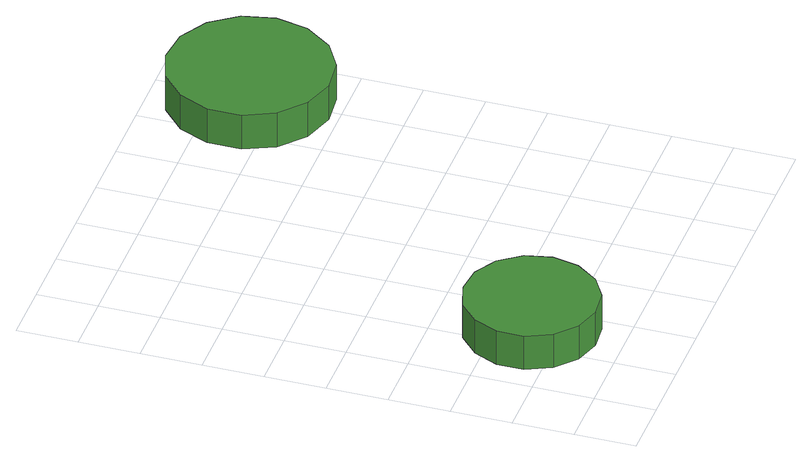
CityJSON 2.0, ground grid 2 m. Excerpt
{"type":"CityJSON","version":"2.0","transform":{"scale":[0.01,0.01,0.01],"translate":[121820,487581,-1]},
"CityObjects":{
"tree1":{"type":"SolitaryVegetationObject","attributes":{"function":"something"},"geometry":[{"type":"MultiSurface","lod":"1","boundaries":[[[0,1,2,3,4,5,6,7,8,9,10,11,12,13,14]],[[15,16,17,18,19,20,21,22,23,24,25,26,27,28,29]],[[0,29,28,1]],[[1,28,27,2]],[[2,27,26,3]],[[3,26,25,4]],[[4,25,24,5]],[[5,24,23,6]],[[6,23,22,7]],[[7,22,21,8]],[[8,21,20,9]],[[9,20,19,10]],[[10,19,18,11]],[[11,18,17,12]],[[12,17,16,13]],[[13,16,15,14]],[[14,15,29,0]]]}]},
"tree2":{"type":"SolitaryVegetationObject","attributes":{"function":"something"},"geometry":[{"type":"MultiSurface","lod":"1","boundaries":[[[30,31,32,33,34,35,36,37,38,39,40,41,42,43,44]],[[45,46,47,48,49,50,51,52,53,54,55,56,57,58,59]],[[30,59,58,31]],[[31,58,57,32]],[[32,57,56,33]],[[33,56,55,34]],[[34,55,54,35]],[[35,54,53,36]],[[36,53,52,37]],[[37,52,51,38]],[[38,51,50,39]],[[39,50,49,40]],[[40,49,48,41]],[[41,48,47,42]],[[42,47,46,43]],[[43,46,45,44]],[[44,45,59,30]]]}]}
},
"vertices":[
[511,298,183],[492,385,183],[439,458,183],[362,503,183],[272,512,183],[187,485,183],[120,424,183],[83,342,183],[83,253,183],[120,171,183],[187,110,183],[272,83,183],[362,92,183],[439,137,183],[492,210,183],[492,210,58],[439,137,58],[362,92,58],[272,83,58],[187,110,58],[120,171,58],[83,253,58],[83,342,58],[120,424,58],[187,485,58],[272,512,58],[362,503,58],[439,458,58],[492,385,58],[511,298,58],
[1351,1461,264],[1328,1568,264],[1263,1658,264],[1168,1713,264],[1058,1724,264],[953,1690,264],[871,1616,264],[826,1516,264],[826,1405,264],[871,1305,264],[953,1231,264],[1058,1197,264],[1168,1208,264],[1263,1263,264],[1328,1353,264],[1328,1353,137],[1263,1263,137],[1168,1208,137],[1058,1197,137],[953,1231,137],[871,1305,137],[826,1405,137],[826,1516,137],[871,1616,137],[953,1690,137],[1058,1724,137],[1168,1713,137],[1263,1658,137],[1328,1568,137],[1351,1461,137]
]}
